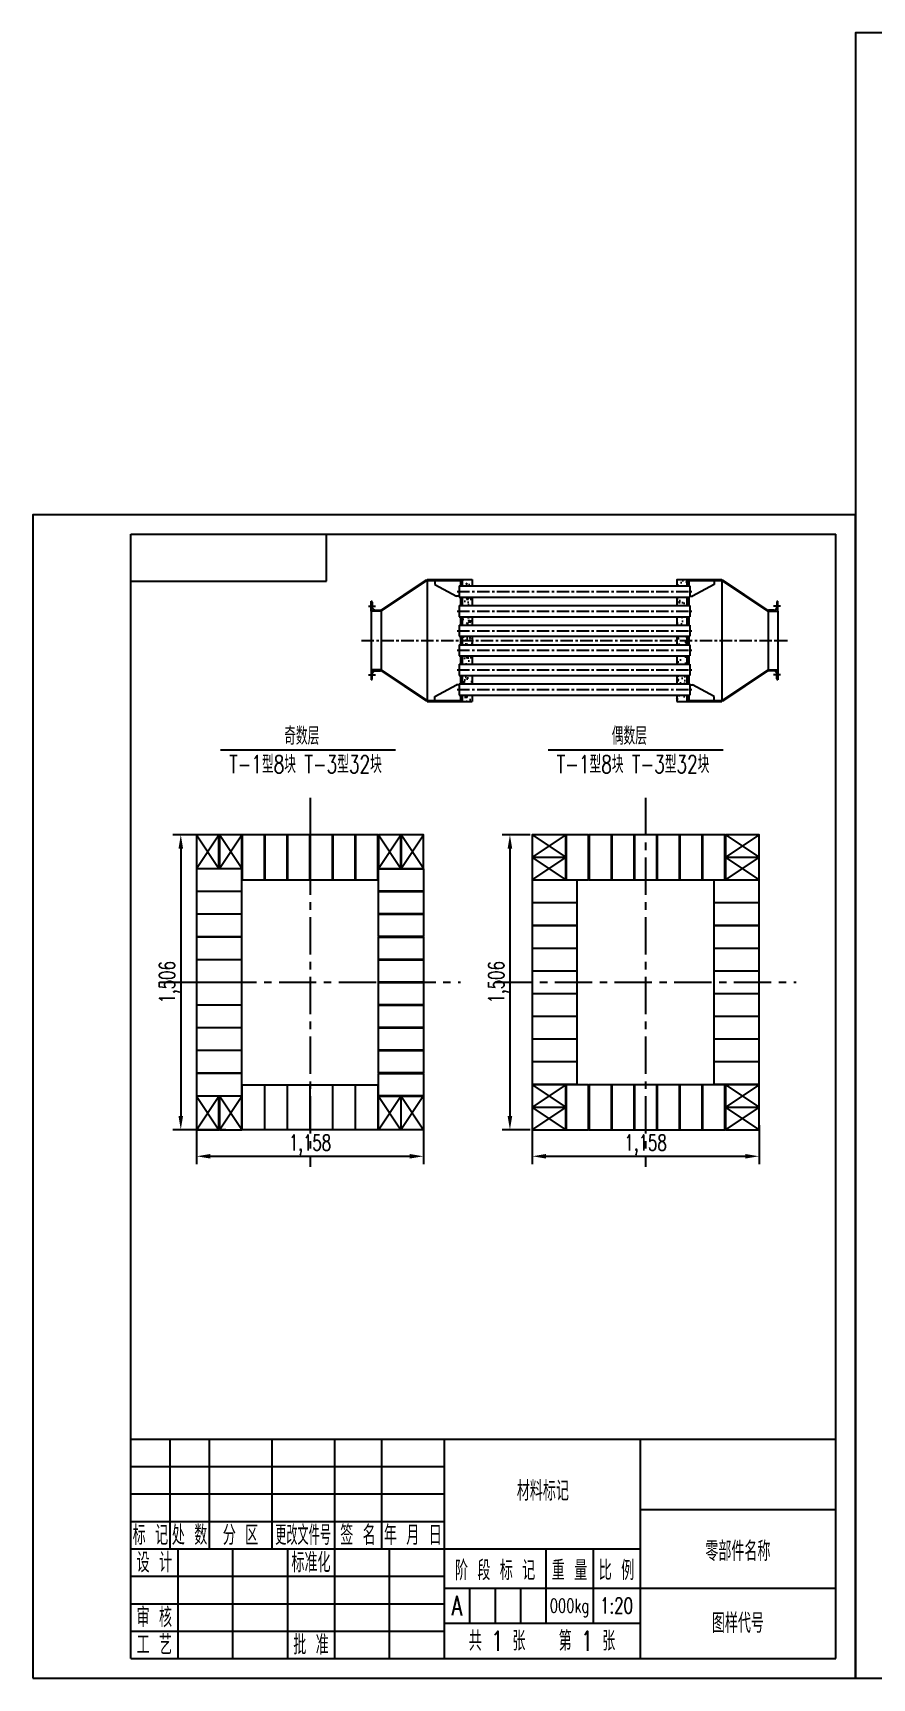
# Model space of a CAD drawing. Extents: x 27542 to 56237, y 49523 to 60382.
# Drawn here: x 27542 to 31827, y 49523 to 57923 of the extents above; entities that cross this region are included whole.
import ezdxf
from ezdxf.enums import TextEntityAlignment as Align

# ---------------------------------------------------------------- set-up
doc = ezdxf.new("R2010")
doc.units = 0
doc.header["$LTSCALE"] = 2
doc.header["$PDMODE"] = 2
doc.linetypes.add('CENTER', pattern=[50.8, 31.75, -6.35, 6.35, -6.35])
doc.layers.get('0').update_dxf_attribs({"linetype": 'CONTINUOUS'})
doc.layers.get('DEFPOINTS').update_dxf_attribs({"linetype": 'CONTINUOUS'})
for name, color, linetype in [('3中心线', 1, 'CENTER'), ('5文字标注', 4, 'CONTINUOUS'), ('6剖面线', 6, 'CONTINUOUS')]:
    doc.layers.add(name, color=color, linetype=linetype)
doc.styles.add('ABO', font='simplex.shx', dxfattribs={"width": 0.7, "bigfont": 'hzdx.shx'})
doc.dimstyles.new('1-20', dxfattribs={"dimscale": 20, "dimtxt": 4, "dimasz": 3.5, "dimexe": 2, "dimexo": 0.5, "dimgap": 0.5, "dimtad": 3, "dimdec": 4, "dimdsep": 46, "dimlunit": 6, "dimtxsty": 'ABO', "dimcen": 0.5, "dimclrd": 256, "dimclre": 256, "dimclrt": 256, "dimadec": 0, "dimazin": 0, "dimtfac": 1, "dimtdec": 4, "dimtmove": 0, "dimatfit": 3, "dimfxl": 0, "dimtolj": 1, "dimtzin": 0, "dimlwd": -1, "dimlwe": -1, "dimarcsym": 0})
pattern_1 = [(45, (-80179.403, 32246.321), (-6.7351921, 6.7351921), [])]
pattern_2 = [(90, (-80179.403, 32246.321), (-9.525, 6e-16), [])]
pattern_3 = [(45, (-80779.403, 32246.321), (-6.7351921, 6.7351921), [])]
pattern_4 = [(90, (-80779.403, 32246.321), (-9.525, 6e-16), [])]

# ---------------------------------------------------------------- blocks, each defined once
blk = doc.blocks.new('*D242')
at = {"layer": '5文字标注'}
for p, q in [((28528.1, 53828.5), (28257.3, 53828.5)), ((28297.3, 53758.5), (28297.3, 52392.5)), ((28528.1, 52322.5), (28257.3, 52322.5))]:
    blk.add_line(p, q, dxfattribs=at)
for points in [[(28285.7, 53758.5), (28309, 53758.5), (28297.3, 53828.5)], [(28285.7, 52392.5), (28309, 52392.5), (28297.3, 52322.5)]]:
    blk.add_solid(points, dxfattribs=at)
at = {"layer": 'DEFPOINTS', "color": 0}
for p in [(28538.1, 53828.5), (28297.3, 52322.5), (28538.1, 52322.5)]:
    blk.add_point(p, dxfattribs=at)
at = {"layer": '5文字标注', "insert": (28239.7, 53075.5), "char_height": 80, "attachment_point": 5, "rotation": 90, "style": 'ABO'}
blk.add_mtext('\\A1;1,506', dxfattribs=at)
blk = doc.blocks.new('*D241')
at = {"layer": '5文字标注'}
for p, q in [((28378.3, 52345.3), (28378.3, 52147)), ((29536.3, 52345.3), (29536.3, 52147)), ((28448.3, 52187), (29466.3, 52187))]:
    blk.add_line(p, q, dxfattribs=at)
for points in [[(28448.3, 52198.7), (28448.3, 52175.4), (28378.3, 52187)], [(29466.3, 52198.7), (29466.3, 52175.4), (29536.3, 52187)]]:
    blk.add_solid(points, dxfattribs=at)
at = {"layer": 'DEFPOINTS', "color": 0}
for p in [(28378.3, 52355.3), (29536.3, 52355.3), (29536.3, 52187)]:
    blk.add_point(p, dxfattribs=at)
at = {"layer": '5文字标注', "insert": (28957.3, 52244.6), "char_height": 80, "attachment_point": 5, "style": 'ABO'}
blk.add_mtext('\\A1;1,158', dxfattribs=at)
blk = doc.blocks.new('*D243')
at = {"layer": '5文字标注'}
for p, q in [((30091.9, 52345.3), (30091.9, 52147)), ((31249.9, 52345.3), (31249.9, 52147)), ((30161.9, 52187), (31179.9, 52187))]:
    blk.add_line(p, q, dxfattribs=at)
for points in [[(30161.9, 52198.7), (30161.9, 52175.4), (30091.9, 52187)], [(31179.9, 52198.7), (31179.9, 52175.4), (31249.9, 52187)]]:
    blk.add_solid(points, dxfattribs=at)
at = {"layer": 'DEFPOINTS', "color": 0}
for p in [(30091.9, 52355.3), (31249.9, 52355.3), (31249.9, 52187)]:
    blk.add_point(p, dxfattribs=at)
at = {"layer": '5文字标注', "insert": (30670.9, 52244.6), "char_height": 80, "attachment_point": 5, "style": 'ABO'}
blk.add_mtext('\\A1;1,158', dxfattribs=at)
blk = doc.blocks.new('*D244')
at = {"layer": '5文字标注'}
for p, q in [((30081.9, 53828.5), (29937.9, 53828.5)), ((29977.9, 53758.5), (29977.9, 52392.5)), ((30081.9, 52322.5), (29937.9, 52322.5))]:
    blk.add_line(p, q, dxfattribs=at)
for points in [[(29966.2, 53758.5), (29989.6, 53758.5), (29977.9, 53828.5)], [(29966.2, 52392.5), (29989.6, 52392.5), (29977.9, 52322.5)]]:
    blk.add_solid(points, dxfattribs=at)
at = {"layer": 'DEFPOINTS', "color": 0}
for p in [(30091.9, 53828.5), (29977.9, 52322.5), (30091.9, 52322.5)]:
    blk.add_point(p, dxfattribs=at)
at = {"layer": '5文字标注', "insert": (29920.3, 53075.5), "char_height": 80, "attachment_point": 5, "rotation": 90, "style": 'ABO'}
blk.add_mtext('\\A1;1,506', dxfattribs=at)

msp = doc.modelspace()

# ---------------------------------------------------------------- hatches: boundary and pattern name
at = {"layer": '6剖面线'}
h = msp.add_hatch(dxfattribs=at)
h.set_pattern_fill('LINE', color=256, scale=3, angle=90, style=0)
h.set_pattern_definition(pattern_4)
h.paths.add_polyline_path([(29554.78318, 55126.50663), (29552.57093, 55129.83919), (29318.2566, 54974.29436), (29318.75363, 54973.54563, -0.0336379146), (29319.12529, 54972.98576), (29320.46885, 54970.96181)])
h = msp.add_hatch(dxfattribs=at)
h.set_pattern_fill('LINE', color=256, scale=3, angle=45, style=0)
h.set_pattern_definition(pattern_3)
h.paths.add_polyline_path([(29724.78318, 55126.50663), (29724.78318, 55132.50663), (29554.78318, 55132.50663), (29554.78318, 55126.50663)])
h = msp.add_hatch(dxfattribs=at)
h.set_pattern_fill('LINE', color=256, scale=3, angle=315, style=0)
h.set_pattern_definition([(315, (-80779.403, 32246.321), (6.7351921, 6.7351921), [])])
h.paths.add_polyline_path([(29734.78318, 55132.50663), (29724.78318, 55132.50663), (29724.78318, 55099.00663), (29734.78318, 55099.00663)])
h.paths.add_polyline_path([(29734.78318, 55042.00663), (29724.78318, 55042.00663), (29724.78318, 54999.00663), (29734.78318, 54999.00663)])
h.paths.add_polyline_path([(29734.78318, 54942.00663), (29724.78318, 54942.00663), (29724.78318, 54899.00663), (29734.78318, 54899.00663)])
h.paths.add_polyline_path([(29734.78318, 54842.00663), (29724.78318, 54842.00663), (29724.78318, 54820.50663), (29734.78318, 54820.50663)])
h.paths.add_polyline_path([(29734.78318, 54820.50663), (29724.78318, 54820.50663), (29724.78318, 54799.00663), (29734.78318, 54799.00663)])
h.paths.add_polyline_path([(29734.78318, 54742.00663), (29724.78318, 54742.00663), (29724.78318, 54699.00663), (29734.78318, 54699.00663)])
h.paths.add_polyline_path([(29734.78318, 54642.00663), (29724.78318, 54642.00663), (29724.78318, 54599.00663), (29734.78318, 54599.00663)])
h.paths.add_polyline_path([(29724.78318, 54508.50663), (29734.78318, 54508.50663), (29734.78318, 54542.00663), (29724.78318, 54542.00663)])
at = {"layer": '6剖面线', "ltscale": 15}
h = msp.add_hatch(dxfattribs=at)
h.set_pattern_fill('AR-CONC', color=256, scale=0.4, style=0)
h.set_pattern_definition([(50, (-80779.4, 32246.32), (72.873868, -6.375634), [7.62, -83.82]), (355, (-80779.4, 32246.32), (-14.09713, 76.422657), [6.096, -67.056]), (100.451, (-80773.33, 32245.79), (58.777, 70.046675), [6.476, -71.236]), (46.1842, (-80779.4, 32266.64), (108.431616, -16.81693), [11.43, -125.73]), (96.6356, (-80770.37, 32265.24), (94.96169, 98.97022), [9.714, -106.854]), (351.184, (-80779.4, 32266.64), (94.96184, 98.97005), [9.144, -100.584]), (21, (-80769.24, 32261.56), (60.645952, -40.906207), [7.62, -83.82]), (326, (-80769.24, 32261.56), (24.72081, 73.675186), [6.096, -67.056]), (71.4514, (-80764.19, 32258.15), (85.366596, 32.769143), [6.476, -71.236]), (37.5, (-80779.403, 32246.32), (1.235441, 33.8220155), [0, -66.2432, 0, -68.072, 0, -67.31]), (7.5, (-80779.403, 32246.32), (26.727865, 40.07223), [0, -38.8112, 0, -64.7192, 0, -25.654]), (327.5, (-80802.06, 32246.32), (54.236238, -2.2914976), [0, -25.4, 0, -79.248, 0, -105.156]), (317.5, (-80812.22, 32246.32), (59.251673, 10.170596), [0, -33.02, 0, -52.6288, 0, -74.676])])
h.paths.add_polyline_path([(29784.78318, 55099.00663), (29784.78318, 55132.50663), (29734.78318, 55132.50663), (29734.78318, 55099.00663)])
h.paths.add_polyline_path([(29784.78318, 54999.00663), (29784.78318, 55042.00663), (29734.78318, 55042.00663), (29734.78318, 54999.00663)])
h.paths.add_polyline_path([(29734.78318, 54942.00663), (29734.78318, 54899.00663), (29784.78318, 54899.00663), (29784.78318, 54942.00663)])
h.paths.add_polyline_path([(29784.78318, 54820.50663), (29784.78318, 54842.00663), (29734.78318, 54842.00663), (29734.78318, 54820.50663)])
h.paths.add_polyline_path([(29734.78318, 54820.50663), (29734.78318, 54799.00663), (29784.78318, 54799.00663), (29784.78318, 54820.50663)])
h.paths.add_polyline_path([(29784.78318, 54742.00663), (29734.78318, 54742.00663), (29734.78318, 54699.00663), (29784.78318, 54699.00663)])
h.paths.add_polyline_path([(29734.78318, 54642.00663), (29734.78318, 54599.00663), (29784.78318, 54599.00663), (29784.78318, 54642.00663)])
h.paths.add_polyline_path([(29784.78318, 54508.50663), (29784.78318, 54542.00663), (29734.78318, 54542.00663), (29734.78318, 54508.50663)])
h = msp.add_hatch(dxfattribs=at)
h.set_pattern_fill('AR-CONC', color=256, scale=0.4, style=0)
h.set_pattern_definition([(50, (-80179.4, 32246.32), (72.873868, -6.375634), [7.62, -83.82]), (355, (-80179.4, 32246.32), (-14.09713, 76.422657), [6.096, -67.056]), (100.451, (-80173.33, 32245.79), (58.777, 70.046675), [6.476, -71.236]), (46.1842, (-80179.4, 32266.64), (108.431616, -16.81693), [11.43, -125.73]), (96.6356, (-80170.37, 32265.24), (94.96169, 98.97022), [9.714, -106.854]), (351.184, (-80179.4, 32266.64), (94.96184, 98.97005), [9.144, -100.584]), (21, (-80169.24, 32261.56), (60.645952, -40.906207), [7.62, -83.82]), (326, (-80169.24, 32261.56), (24.72081, 73.675186), [6.096, -67.056]), (71.4514, (-80164.19, 32258.15), (85.366596, 32.769143), [6.476, -71.236]), (37.5, (-80179.403, 32246.32), (1.2354413, 33.8220155), [0, -66.2432, 0, -68.072, 0, -67.31]), (7.5, (-80179.403, 32246.32), (26.727865, 40.07223), [0, -38.8112, 0, -64.7192, 0, -25.654]), (327.5, (-80202.06, 32246.32), (54.236238, -2.2914976), [0, -25.4, 0, -79.248, 0, -105.156]), (317.5, (-80212.22, 32246.32), (59.251673, 10.170596), [0, -33.02, 0, -52.6288, 0, -74.676])])
h.paths.add_polyline_path([(30880.78318, 55099.00663), (30880.78318, 55132.50663), (30830.78318, 55132.50663), (30830.78318, 55099.00663)])
h.paths.add_polyline_path([(30830.78318, 54999.00663), (30880.78318, 54999.00663), (30880.78318, 55042.00663), (30830.78318, 55042.00663)])
h.paths.add_polyline_path([(30830.78318, 54899.00663), (30880.78318, 54899.00663), (30880.78318, 54942.00663), (30830.78318, 54942.00663)])
h.paths.add_polyline_path([(30830.78318, 54842.00663), (30830.78318, 54820.50663), (30880.78318, 54820.50663), (30880.78318, 54842.00663)])
h.paths.add_polyline_path([(30830.78318, 54820.50663), (30830.78318, 54799.00663), (30880.78318, 54799.00663), (30880.78318, 54820.50663)])
h.paths.add_polyline_path([(30880.78318, 54699.00663), (30880.78318, 54742.00663), (30830.78318, 54742.00663), (30830.78318, 54699.00663)])
h.paths.add_polyline_path([(30830.78318, 54642.00663), (30830.78318, 54599.00663), (30880.78318, 54599.00663), (30880.78318, 54642.00663)])
h.paths.add_polyline_path([(30830.78318, 54542.00663), (30830.78318, 54508.50663), (30880.78318, 54508.50663), (30880.78318, 54542.00663)])
at = {"layer": '6剖面线'}
h = msp.add_hatch(dxfattribs=at)
h.set_pattern_fill('LINE', color=256, scale=3, angle=315, style=0)
h.set_pattern_definition([(315, (-80179.403, 32246.321), (6.7351921, 6.7351921), [])])
h.paths.add_polyline_path([(30880.78318, 55099.00663), (30890.78318, 55099.00663), (30890.78318, 55132.50663), (30880.78318, 55132.50663)])
h.paths.add_polyline_path([(30890.78318, 55042.00663), (30880.78318, 55042.00663), (30880.78318, 54999.00663), (30890.78318, 54999.00663)])
h.paths.add_polyline_path([(30880.78318, 54899.00663), (30890.78318, 54899.00663), (30890.78318, 54942.00663), (30880.78318, 54942.00663)])
h.paths.add_polyline_path([(30880.78318, 54820.50663), (30890.78318, 54820.50663), (30890.78318, 54842.00663), (30880.78318, 54842.00663)])
h.paths.add_polyline_path([(30880.78318, 54799.00663), (30890.78318, 54799.00663), (30890.78318, 54820.50663), (30880.78318, 54820.50663)])
h.paths.add_polyline_path([(30880.78318, 54699.00663), (30890.78318, 54699.00663), (30890.78318, 54742.00663), (30880.78318, 54742.00663)])
h.paths.add_polyline_path([(30880.78318, 54599.00663), (30890.78318, 54599.00663), (30890.78318, 54642.00663), (30880.78318, 54642.00663)])
h.paths.add_polyline_path([(30880.78318, 54508.50663), (30890.78318, 54508.50663), (30890.78318, 54542.00663), (30880.78318, 54542.00663)])
h = msp.add_hatch(dxfattribs=at)
h.set_pattern_fill('LINE', color=256, scale=3, angle=45, style=0)
h.set_pattern_definition(pattern_1)
h.paths.add_polyline_path([(31060.78318, 55126.50663), (31060.78318, 55132.50663), (30890.78318, 55132.50663), (30890.78318, 55126.50663)])
h = msp.add_hatch(dxfattribs=at)
h.set_pattern_fill('LINE', color=256, scale=3, angle=90, style=0)
h.set_pattern_definition(pattern_2)
h.paths.add_polyline_path([(31295.09751, 54970.96181), (31296.44107, 54972.98576, -0.0336379146), (31296.81273, 54973.54563), (31297.30976, 54974.29436), (31062.99543, 55129.83919), (31060.78318, 55126.50663)])
h = msp.add_hatch(dxfattribs=at)
h.set_pattern_fill('LINE', color=256, scale=3, angle=45, style=0)
h.set_pattern_definition(pattern_3)
h.paths.add_polyline_path([(29274.78318, 55015.50663, 0.4142135624), (29269.78318, 55020.50663), (29269.78318, 54995.50663), (29274.78318, 54995.50663)])
h.paths.add_polyline_path([(29269.78318, 54970.50663), (29319.78318, 54970.50663, 0.1304285324), (29319.12529, 54972.98576), (29318.75363, 54973.54563, 0.2334867824), (29314.78318, 54975.50663), (29289.78318, 54975.50663, -0.4142135624), (29274.78318, 54990.50663), (29274.78318, 54995.50663), (29269.78318, 54995.50663)])
h = msp.add_hatch(dxfattribs=at)
h.set_pattern_fill('LINE', color=256, scale=3, angle=45, style=0)
h.set_pattern_definition(pattern_1)
h.paths.add_polyline_path([(31340.78318, 54990.50663), (31340.78318, 55015.50663, -0.4142135624), (31345.78318, 55020.50663), (31345.78318, 54970.50663), (31295.78318, 54970.50663, -0.4142135624), (31300.78318, 54975.50663), (31325.78318, 54975.50663, 0.4142135624)])
h = msp.add_hatch(dxfattribs=at)
h.set_pattern_fill('LINE', color=256, scale=3, angle=45, style=0)
h.set_pattern_definition(pattern_3)
h.paths.add_polyline_path([(29269.78318, 54670.50663), (29269.78318, 54645.50663), (29274.78318, 54645.50663), (29274.78318, 54650.50663, -0.4142135624), (29289.78318, 54665.50663), (29314.78318, 54665.50663, 0.2334867824), (29318.75363, 54667.46764), (29319.12529, 54668.02751, 0.1304285324), (29319.78318, 54670.50663)])
h.paths.add_polyline_path([(29269.78318, 54620.50663, 0.4142135624), (29274.78318, 54625.50663), (29274.78318, 54645.50663), (29269.78318, 54645.50663)])
h = msp.add_hatch(dxfattribs=at)
h.set_pattern_fill('LINE', color=256, scale=3, angle=90, style=0)
h.set_pattern_definition(pattern_4)
h.paths.add_polyline_path([(29552.57093, 54511.17408), (29554.78318, 54514.50663), (29320.46885, 54670.05146), (29319.12529, 54668.02751, -0.0336379145), (29318.75363, 54667.46764), (29318.2566, 54666.71891)])
h = msp.add_hatch(dxfattribs=at)
h.set_pattern_fill('LINE', color=256, scale=3, angle=90, style=0)
h.set_pattern_definition(pattern_2)
h.paths.add_polyline_path([(31060.78318, 54514.50663), (31062.99543, 54511.17408), (31297.30976, 54666.71891), (31296.81273, 54667.46764, -0.0336379146), (31296.44107, 54668.02751), (31295.09751, 54670.05146)])
h = msp.add_hatch(dxfattribs=at)
h.set_pattern_fill('LINE', color=256, scale=3, angle=45, style=0)
h.set_pattern_definition(pattern_1)
h.paths.add_polyline_path([(31340.78318, 54650.50663), (31340.78318, 54625.50663, 0.4142135624), (31345.78318, 54620.50663), (31345.78318, 54670.50663), (31295.78318, 54670.50663, 0.4142135624), (31300.78318, 54665.50663), (31325.78318, 54665.50663, -0.4142135624)])
h = msp.add_hatch(dxfattribs=at)
h.set_pattern_fill('LINE', color=256, scale=3, angle=45, style=0)
h.set_pattern_definition(pattern_3)
h.paths.add_polyline_path([(29724.78318, 54508.50663), (29724.78318, 54514.50663), (29554.78318, 54514.50663), (29554.78318, 54508.50663)])
h = msp.add_hatch(dxfattribs=at)
h.set_pattern_fill('LINE', color=256, scale=3, angle=45, style=0)
h.set_pattern_definition(pattern_1)
h.paths.add_polyline_path([(30890.78318, 54514.50663), (30890.78318, 54508.50663), (31060.78318, 54508.50663), (31060.78318, 54514.50663)])

# ---------------------------------------------------------------- linework, layer by layer
for p, q in [((28042.19139, 55362.76865), (31642.19139, 55362.76865)), ((28042.19139, 49622.76865), (28042.19139, 55362.76865)), ((29042.19139, 55122.76865), (29042.19139, 55362.76865)), ((31642.19139, 49622.76865), (31642.19139, 55362.76865)), ((28042.19139, 55122.76865), (29042.19139, 55122.76865)), ((29318.2566, 54974.29436), (29552.57093, 55129.83919)), ((29320.46885, 54970.96181), (29554.78318, 55126.50663)), ((29554.78318, 55126.50663), (29552.57093, 55129.83919)), ((29554.78318, 55132.50663), (29784.78318, 55132.50663)), ((29554.78318, 55132.50663), (29554.78318, 54508.50663)), ((29554.78318, 55126.50663), (29724.78318, 55126.50663)), ((29594.78318, 55126.50663), (29594.78318, 55106.50663)), ((29594.78318, 55106.50663), (29704.78318, 55046.50663)), ((29724.78318, 55132.50663), (29724.78318, 55099.00663)), ((29734.78318, 55132.50663), (29734.78318, 55099.00663)), ((29784.78318, 55132.50663), (29784.78318, 55099.00663)), ((30830.78318, 55132.50663), (31060.78318, 55132.50663)), ((30830.78318, 55132.50663), (30830.78318, 55099.00663)), ((30880.78318, 55132.50663), (30880.78318, 55099.00663)), ((30890.78318, 55132.50663), (30890.78318, 55099.00663)), ((30890.78318, 55126.50663), (31060.78318, 55126.50663)), ((31020.78318, 55106.50663), (30910.78318, 55046.50663)), ((31020.78318, 55126.50663), (31020.78318, 55106.50663)), ((31060.78318, 55132.50663), (31060.78318, 54508.50663)), ((31060.78318, 55126.50663), (31062.99543, 55129.83919)), ((31295.09751, 54970.96181), (31060.78318, 55126.50663)), ((31297.30976, 54974.29436), (31062.99543, 55129.83919)), ((29269.78318, 54970.50663), (29269.78318, 55020.50663)), ((29718.78318, 55046.50663), (29704.78318, 55046.50663)), ((29718.78318, 55099.00663), (29718.78318, 55042.00663)), ((29718.78318, 55099.00663), (30896.78318, 55099.00663)), ((29718.78318, 55042.00663), (30896.78318, 55042.00663)), ((29724.78318, 55042.00663), (29724.78318, 54999.00663)), ((29734.78318, 55042.00663), (29734.78318, 54999.00663)), ((29784.78318, 55042.00663), (29784.78318, 54999.00663)), ((30830.78318, 55042.00663), (30830.78318, 54999.00663)), ((30880.78318, 55042.00663), (30880.78318, 54999.00663)), ((30890.78318, 55042.00663), (30890.78318, 54999.00663)), ((30896.78318, 55099.00663), (30896.78318, 55042.00663)), ((30896.78318, 55046.50663), (30910.78318, 55046.50663)), ((31345.78318, 54970.50663), (31345.78318, 55020.50663)), ((29269.78318, 54970.50663), (29269.78318, 54670.50663)), ((29319.78318, 54970.50663), (29269.78318, 54970.50663)), ((29274.78318, 55015.50663), (29274.78318, 54990.50663)), ((29289.78318, 54975.50663), (29314.78318, 54975.50663)), ((29320.46885, 54970.96181), (29318.2566, 54974.29436)), ((29319.78318, 54970.50663), (29319.78318, 54670.50663)), ((29718.78318, 54999.00663), (29718.78318, 54942.00663)), ((29718.78318, 54999.00663), (30896.78318, 54999.00663)), ((29718.78318, 54942.00663), (30896.78318, 54942.00663)), ((29724.78318, 54942.00663), (29724.78318, 54899.00663)), ((29734.78318, 54942.00663), (29734.78318, 54899.00663)), ((29784.78318, 54942.00663), (29784.78318, 54899.00663)), ((30830.78318, 54942.00663), (30830.78318, 54899.00663)), ((30880.78318, 54942.00663), (30880.78318, 54899.00663)), ((30890.78318, 54942.00663), (30890.78318, 54899.00663)), ((30896.78318, 54999.00663), (30896.78318, 54942.00663)), ((31295.09751, 54970.96181), (31297.30976, 54974.29436)), ((31295.78318, 54970.50663), (31345.78318, 54970.50663)), ((31295.78318, 54970.50663), (31295.78318, 54670.50663)), ((31325.78318, 54975.50663), (31300.78318, 54975.50663)), ((31340.78318, 55015.50663), (31340.78318, 54990.50663)), ((31345.78318, 54970.50663), (31345.78318, 54670.50663)), ((29718.78318, 54899.00663), (29718.78318, 54842.00663)), ((29718.78318, 54899.00663), (30896.78318, 54899.00663)), ((30896.78318, 54899.00663), (30896.78318, 54842.00663)), ((29718.78318, 54842.00663), (30896.78318, 54842.00663)), ((29718.78318, 54799.00663), (29718.78318, 54742.00663)), ((29718.78318, 54799.00663), (30896.78318, 54799.00663)), ((29724.78318, 54842.00663), (29724.78318, 54799.00663)), ((29734.78318, 54842.00663), (29734.78318, 54799.00663)), ((29784.78318, 54842.00663), (29784.78318, 54799.00663)), ((30830.78318, 54842.00663), (30830.78318, 54799.00663)), ((30880.78318, 54842.00663), (30880.78318, 54799.00663)), ((30890.78318, 54842.00663), (30890.78318, 54799.00663)), ((30896.78318, 54799.00663), (30896.78318, 54742.00663)), ((29718.78318, 54742.00663), (30896.78318, 54742.00663)), ((29718.78318, 54699.00663), (29718.78318, 54642.00663)), ((29718.78318, 54699.00663), (30896.78318, 54699.00663)), ((29724.78318, 54742.00663), (29724.78318, 54699.00663)), ((29734.78318, 54742.00663), (29734.78318, 54699.00663)), ((29784.78318, 54742.00663), (29784.78318, 54699.00663)), ((30830.78318, 54742.00663), (30830.78318, 54699.00663)), ((30880.78318, 54742.00663), (30880.78318, 54699.00663)), ((30890.78318, 54742.00663), (30890.78318, 54699.00663)), ((30896.78318, 54699.00663), (30896.78318, 54642.00663)), ((29319.78318, 54670.50663), (29269.78318, 54670.50663)), ((29269.78318, 54670.50663), (29269.78318, 54620.50663)), ((29274.78318, 54625.50663), (29274.78318, 54650.50663)), ((29289.78318, 54665.50663), (29314.78318, 54665.50663)), ((29320.46885, 54670.05146), (29318.2566, 54666.71891)), ((29318.2566, 54666.71891), (29552.57093, 54511.17408)), ((29320.46885, 54670.05146), (29554.78318, 54514.50663)), ((29718.78318, 54642.00663), (30896.78318, 54642.00663)), ((29724.78318, 54642.00663), (29724.78318, 54599.00663)), ((29734.78318, 54642.00663), (29734.78318, 54599.00663)), ((29784.78318, 54642.00663), (29784.78318, 54599.00663)), ((30830.78318, 54642.00663), (30830.78318, 54599.00663)), ((30880.78318, 54642.00663), (30880.78318, 54599.00663)), ((30890.78318, 54642.00663), (30890.78318, 54599.00663)), ((31295.09751, 54670.05146), (31060.78318, 54514.50663)), ((31297.30976, 54666.71891), (31062.99543, 54511.17408)), ((31295.09751, 54670.05146), (31297.30976, 54666.71891)), ((31295.78318, 54670.50663), (31345.78318, 54670.50663)), ((31325.78318, 54665.50663), (31300.78318, 54665.50663)), ((31340.78318, 54625.50663), (31340.78318, 54650.50663)), ((31345.78318, 54670.50663), (31345.78318, 54620.50663)), ((29594.78318, 54534.50663), (29704.78318, 54594.50663)), ((29594.78318, 54514.50663), (29594.78318, 54534.50663)), ((29718.78318, 54594.50663), (29704.78318, 54594.50663)), ((29718.78318, 54599.00663), (29718.78318, 54542.00663)), ((29718.78318, 54599.00663), (30896.78318, 54599.00663)), ((29718.78318, 54542.00663), (30896.78318, 54542.00663)), ((29724.78318, 54542.00663), (29724.78318, 54508.50663)), ((29734.78318, 54542.00663), (29734.78318, 54508.50663)), ((29784.78318, 54542.00663), (29784.78318, 54508.50663)), ((30830.78318, 54542.00663), (30830.78318, 54508.50663)), ((30880.78318, 54542.00663), (30880.78318, 54508.50663)), ((30890.78318, 54542.00663), (30890.78318, 54508.50663)), ((30896.78318, 54599.00663), (30896.78318, 54542.00663)), ((30896.78318, 54594.50663), (30910.78318, 54594.50663)), ((31020.78318, 54534.50663), (30910.78318, 54594.50663)), ((31020.78318, 54514.50663), (31020.78318, 54534.50663)), ((29554.78318, 54514.50663), (29552.57093, 54511.17408)), ((29554.78318, 54514.50663), (29724.78318, 54514.50663)), ((29554.78318, 54508.50663), (29784.78318, 54508.50663)), ((30830.78318, 54508.50663), (31060.78318, 54508.50663)), ((30890.78318, 54514.50663), (31060.78318, 54514.50663)), ((31060.78318, 54514.50663), (31062.99543, 54511.17408)), ((28042.19139, 50742.76865), (31642.19139, 50742.76865)), ((28042.19139, 50182.76865), (30642.19139, 50182.76865)), ((28042.19139, 49622.76865), (31642.19139, 49622.76865))]:
    msp.add_line(p, q)
for centre, radius, start, end in [((29269.78318, 55015.50663), 5, 0, 90), ((31345.78318, 55015.50663), 5, 90, 180), ((29289.78318, 54990.50663), 15, 180, 270), ((29314.78318, 54970.50663), 5, 360, 90), ((31300.78318, 54970.50663), 5, 90, 180), ((31325.78318, 54990.50663), 15, 270, 0), ((29269.78318, 54625.50663), 5, 270, 0), ((29289.78318, 54650.50663), 15, 90, 180), ((29314.78318, 54670.50663), 5, 270, 0), ((31300.78318, 54670.50663), 5, 180, 270), ((31325.78318, 54650.50663), 15, 0, 90), ((31345.78318, 54625.50663), 5, 180, 270)]:
    msp.add_arc(centre, radius, start, end)
at = {"layer": '3中心线'}
for p, q in [((29708.78318, 55070.50663), (30906.78318, 55070.50663)), ((29255.74918, 54995.50663), (29290.9526, 54995.50663)), ((29708.78318, 54970.50663), (30906.78318, 54970.50663)), ((31359.81718, 54995.50663), (31324.61376, 54995.50663)), ((29708.78318, 54870.50663), (30906.78318, 54870.50663)), ((29219.78318, 54820.50663), (31395.78318, 54820.50663)), ((29708.78318, 54770.50663), (30906.78318, 54770.50663)), ((29255.74918, 54645.50663), (29290.9526, 54645.50663)), ((29708.78318, 54670.50663), (30906.78318, 54670.50663)), ((31359.81718, 54645.50663), (31324.61376, 54645.50663)), ((29708.78318, 54570.50663), (30906.78318, 54570.50663))]:
    msp.add_line(p, q, dxfattribs=at)
at = {"layer": '3中心线', "ltscale": 3}
for p, q in [((28957.2856, 54017.47044), (28957.2856, 52133.47044)), ((30670.9298, 54017.47044), (30670.9298, 52133.47044)), ((28189.2856, 53075.47044), (29725.2856, 53075.47044)), ((29902.9298, 53075.47044), (31438.9298, 53075.47044))]:
    msp.add_line(p, q, dxfattribs=at)
at = {"layer": '5文字标注'}
for p, q in [((29269.78318, 55020.50663), (29269.78318, 55020.50663)), ((31345.78318, 55020.50663), (31345.78318, 55020.50663)), ((29319.78318, 54970.50663), (29319.78318, 54970.50663)), ((31295.78318, 54970.50663), (31295.78318, 54970.50663)), ((29269.78318, 54620.50663), (29269.78318, 54620.50663)), ((29319.78318, 54670.50663), (29319.78318, 54670.50663)), ((31295.78318, 54670.50663), (31295.78318, 54670.50663)), ((31345.78318, 54620.50663), (31345.78318, 54620.50663)), ((28500.18187, 54262.95159), (29393.77149, 54262.95159)), ((30172.69032, 54262.95159), (31066.27994, 54262.95159)), ((28242.19139, 50742.76865), (28242.19139, 50182.76865)), ((28442.19139, 50742.76865), (28442.19139, 50182.76865)), ((28762.19139, 50742.76865), (28762.19139, 50182.76865)), ((29082.19139, 50742.76865), (29082.19139, 49622.76865)), ((29322.19139, 50742.76865), (29322.19139, 50182.76865)), ((29642.19139, 50742.76865), (29642.19139, 49622.76865)), ((30642.19139, 50742.76865), (30642.19139, 49622.76865)), ((28042.19139, 50602.76865), (29642.19139, 50602.76865)), ((28042.19139, 50462.76865), (29642.19139, 50462.76865)), ((28042.19139, 50322.76865), (29642.19139, 50322.76865)), ((30642.19139, 50382.76865), (31642.19139, 50382.76865)), ((30642.19139, 50382.76865), (31642.19139, 50382.76865)), ((28042.19139, 50182.76865), (30642.19139, 50182.76865)), ((28282.19139, 50182.76865), (28282.19139, 49622.76865)), ((28562.19139, 50182.76865), (28562.19139, 49622.76865)), ((28842.19139, 50182.76865), (28842.19139, 49622.76865)), ((29362.19139, 50182.76865), (29362.19139, 49622.76865)), ((30162.19139, 50182.76865), (30162.19139, 49802.76865)), ((30402.19139, 50182.76865), (30402.19139, 49802.76865)), ((28042.19139, 50042.76865), (29642.19139, 50042.76865)), ((29642.19139, 49982.76865), (31642.19139, 49982.76865)), ((29772.19139, 49982.76865), (29772.19139, 49802.76865)), ((29902.19139, 49982.76865), (29902.19139, 49802.76865)), ((30032.19139, 49982.76865), (30032.19139, 49802.76865)), ((28042.19139, 49902.76865), (29642.19139, 49902.76865)), ((28042.19139, 49762.76865), (29642.19139, 49762.76865)), ((29642.19139, 49802.76865), (30642.19139, 49802.76865))]:
    msp.add_line(p, q, dxfattribs=at)
for points in [[(31742.19139, 49522.76865), (43622.19139, 49522.76865), (43622.19139, 57922.76865), (31742.19139, 57922.76865)], [(27542.19139, 49522.76865), (31742.19139, 49522.76865), (31742.19139, 55462.76865), (27542.19139, 55462.76865)], [(28724.2856, 53828.47044), (28610.2856, 53828.47044), (28610.2856, 53598.47044), (28724.2856, 53598.47044)], [(28840.2856, 53828.47044), (28726.2856, 53828.47044), (28726.2856, 53598.47044), (28840.2856, 53598.47044)], [(28956.2856, 53828.47044), (28842.2856, 53828.47044), (28842.2856, 53598.47044), (28956.2856, 53598.47044)], [(29072.2856, 53828.47044), (28958.2856, 53828.47044), (28958.2856, 53598.47044), (29072.2856, 53598.47044)], [(29188.2856, 53828.47044), (29074.2856, 53828.47044), (29074.2856, 53598.47044), (29188.2856, 53598.47044)], [(29304.2856, 53828.47044), (29190.2856, 53828.47044), (29190.2856, 53598.47044), (29304.2856, 53598.47044)], [(30379.9298, 53828.47044), (30265.9298, 53828.47044), (30265.9298, 53598.47044), (30379.9298, 53598.47044)], [(30495.9298, 53828.47044), (30381.9298, 53828.47044), (30381.9298, 53598.47044), (30495.9298, 53598.47044)], [(30611.9298, 53828.47044), (30497.9298, 53828.47044), (30497.9298, 53598.47044), (30611.9298, 53598.47044)], [(30727.9298, 53828.47044), (30613.9298, 53828.47044), (30613.9298, 53598.47044), (30727.9298, 53598.47044)], [(30843.9298, 53828.47044), (30729.9298, 53828.47044), (30729.9298, 53598.47044), (30843.9298, 53598.47044)], [(30959.9298, 53828.47044), (30845.9298, 53828.47044), (30845.9298, 53598.47044), (30959.9298, 53598.47044)], [(31075.9298, 53828.47044), (30961.9298, 53828.47044), (30961.9298, 53598.47044), (31075.9298, 53598.47044)], [(28608.2856, 53540.47044), (28608.2856, 53654.47044), (28378.2856, 53654.47044), (28378.2856, 53540.47044)], [(29306.2856, 53540.47044), (29306.2856, 53654.47044), (29536.2856, 53654.47044), (29536.2856, 53540.47044)], [(30321.9298, 53482.47044), (30321.9298, 53596.47044), (30091.9298, 53596.47044), (30091.9298, 53482.47044)], [(31249.9298, 53482.47044), (31249.9298, 53596.47044), (31019.9298, 53596.47044), (31019.9298, 53482.47044)], [(28608.2856, 53424.47044), (28608.2856, 53538.47044), (28378.2856, 53538.47044), (28378.2856, 53424.47044)], [(29306.2856, 53424.47044), (29306.2856, 53538.47044), (29536.2856, 53538.47044), (29536.2856, 53424.47044)], [(30321.9298, 53366.47044), (30321.9298, 53480.47044), (30091.9298, 53480.47044), (30091.9298, 53366.47044)], [(31249.9298, 53366.47044), (31249.9298, 53480.47044), (31019.9298, 53480.47044), (31019.9298, 53366.47044)], [(28608.2856, 53308.47044), (28608.2856, 53422.47044), (28378.2856, 53422.47044), (28378.2856, 53308.47044)], [(29306.2856, 53308.47044), (29306.2856, 53422.47044), (29536.2856, 53422.47044), (29536.2856, 53308.47044)], [(30321.9298, 53250.47044), (30321.9298, 53364.47044), (30091.9298, 53364.47044), (30091.9298, 53250.47044)], [(31249.9298, 53250.47044), (31249.9298, 53364.47044), (31019.9298, 53364.47044), (31019.9298, 53250.47044)], [(28608.2856, 53192.47044), (28608.2856, 53306.47044), (28378.2856, 53306.47044), (28378.2856, 53192.47044)], [(29306.2856, 53192.47044), (29306.2856, 53306.47044), (29536.2856, 53306.47044), (29536.2856, 53192.47044)], [(28608.2856, 53076.47044), (28608.2856, 53190.47044), (28378.2856, 53190.47044), (28378.2856, 53076.47044)], [(29306.2856, 53076.47044), (29306.2856, 53190.47044), (29536.2856, 53190.47044), (29536.2856, 53076.47044)], [(30321.9298, 53134.47044), (30321.9298, 53248.47044), (30091.9298, 53248.47044), (30091.9298, 53134.47044)], [(31249.9298, 53134.47044), (31249.9298, 53248.47044), (31019.9298, 53248.47044), (31019.9298, 53134.47044)], [(30321.9298, 53018.47044), (30321.9298, 53132.47044), (30091.9298, 53132.47044), (30091.9298, 53018.47044)], [(31249.9298, 53018.47044), (31249.9298, 53132.47044), (31019.9298, 53132.47044), (31019.9298, 53018.47044)], [(28608.2856, 52960.47044), (28608.2856, 53074.47044), (28378.2856, 53074.47044), (28378.2856, 52960.47044)], [(29306.2856, 52960.47044), (29306.2856, 53074.47044), (29536.2856, 53074.47044), (29536.2856, 52960.47044)], [(30321.9298, 52902.47044), (30321.9298, 53016.47044), (30091.9298, 53016.47044), (30091.9298, 52902.47044)], [(31249.9298, 52902.47044), (31249.9298, 53016.47044), (31019.9298, 53016.47044), (31019.9298, 52902.47044)], [(28608.2856, 52844.47044), (28608.2856, 52958.47044), (28378.2856, 52958.47044), (28378.2856, 52844.47044)], [(29306.2856, 52844.47044), (29306.2856, 52958.47044), (29536.2856, 52958.47044), (29536.2856, 52844.47044)], [(28608.2856, 52728.47044), (28608.2856, 52842.47044), (28378.2856, 52842.47044), (28378.2856, 52728.47044)], [(29306.2856, 52728.47044), (29306.2856, 52842.47044), (29536.2856, 52842.47044), (29536.2856, 52728.47044)], [(30321.9298, 52786.47044), (30321.9298, 52900.47044), (30091.9298, 52900.47044), (30091.9298, 52786.47044)], [(31249.9298, 52786.47044), (31249.9298, 52900.47044), (31019.9298, 52900.47044), (31019.9298, 52786.47044)], [(30321.9298, 52670.47044), (30321.9298, 52784.47044), (30091.9298, 52784.47044), (30091.9298, 52670.47044)], [(31249.9298, 52670.47044), (31249.9298, 52784.47044), (31019.9298, 52784.47044), (31019.9298, 52670.47044)], [(28608.2856, 52612.47044), (28608.2856, 52726.47044), (28378.2856, 52726.47044), (28378.2856, 52612.47044)], [(29306.2856, 52612.47044), (29306.2856, 52726.47044), (29536.2856, 52726.47044), (29536.2856, 52612.47044)], [(30321.9298, 52554.47044), (30321.9298, 52668.47044), (30091.9298, 52668.47044), (30091.9298, 52554.47044)], [(31249.9298, 52554.47044), (31249.9298, 52668.47044), (31019.9298, 52668.47044), (31019.9298, 52554.47044)], [(28608.2856, 52496.47044), (28608.2856, 52610.47044), (28378.2856, 52610.47044), (28378.2856, 52496.47044)], [(29306.2856, 52496.47044), (29306.2856, 52610.47044), (29536.2856, 52610.47044), (29536.2856, 52496.47044)], [(28724.2856, 52322.47044), (28610.2856, 52322.47044), (28610.2856, 52552.47044), (28724.2856, 52552.47044)], [(28840.2856, 52322.47044), (28726.2856, 52322.47044), (28726.2856, 52552.47044), (28840.2856, 52552.47044)], [(28956.2856, 52322.47044), (28842.2856, 52322.47044), (28842.2856, 52552.47044), (28956.2856, 52552.47044)], [(29072.2856, 52322.47044), (28958.2856, 52322.47044), (28958.2856, 52552.47044), (29072.2856, 52552.47044)], [(29188.2856, 52322.47044), (29074.2856, 52322.47044), (29074.2856, 52552.47044), (29188.2856, 52552.47044)], [(29304.2856, 52322.47044), (29190.2856, 52322.47044), (29190.2856, 52552.47044), (29304.2856, 52552.47044)], [(30379.9298, 52552.47044), (30265.9298, 52552.47044), (30265.9298, 52322.47044), (30379.9298, 52322.47044)], [(30495.9298, 52552.47044), (30381.9298, 52552.47044), (30381.9298, 52322.47044), (30495.9298, 52322.47044)], [(30611.9298, 52552.47044), (30497.9298, 52552.47044), (30497.9298, 52322.47044), (30611.9298, 52322.47044)], [(30727.9298, 52552.47044), (30613.9298, 52552.47044), (30613.9298, 52322.47044), (30727.9298, 52322.47044)], [(30843.9298, 52552.47044), (30729.9298, 52552.47044), (30729.9298, 52322.47044), (30843.9298, 52322.47044)], [(30959.9298, 52552.47044), (30845.9298, 52552.47044), (30845.9298, 52322.47044), (30959.9298, 52322.47044)], [(31075.9298, 52552.47044), (30961.9298, 52552.47044), (30961.9298, 52322.47044), (31075.9298, 52322.47044)]]:
    msp.add_lwpolyline(points, close=True, dxfattribs=at)
at = {"layer": '6剖面线'}
for p, q in [((28378.2856, 53656.47044), (28492.2856, 53828.47044)), ((28378.2856, 53828.47044), (28492.2856, 53656.47044)), ((28494.2856, 53656.47044), (28608.2856, 53828.47044)), ((28608.2856, 53656.47044), (28494.2856, 53828.47044)), ((29306.2856, 53828.47044), (29420.2856, 53656.47044)), ((29306.2856, 53656.47044), (29420.2856, 53828.47044)), ((29536.2856, 53656.47044), (29422.2856, 53828.47044)), ((29422.2856, 53656.47044), (29536.2856, 53828.47044)), ((30263.9298, 53828.47044), (30091.9298, 53714.47044)), ((30091.9298, 53828.47044), (30263.9298, 53714.47044)), ((31077.9298, 53828.47044), (31249.9298, 53714.47044)), ((31249.9298, 53828.47044), (31077.9298, 53714.47044)), ((30091.9298, 53598.47044), (30263.9298, 53712.47044)), ((30091.9298, 53712.47044), (30263.9298, 53598.47044)), ((31077.9298, 53712.47044), (31249.9298, 53598.47044)), ((31077.9298, 53598.47044), (31249.9298, 53712.47044)), ((30091.9298, 52552.47044), (30263.9298, 52438.47044)), ((30263.9298, 52552.47044), (30091.9298, 52438.47044)), ((31249.9298, 52552.47044), (31077.9298, 52438.47044)), ((31077.9298, 52552.47044), (31249.9298, 52438.47044)), ((28378.2856, 52494.47044), (28492.2856, 52322.47044)), ((28378.2856, 52322.47044), (28492.2856, 52494.47044)), ((28608.2856, 52322.47044), (28494.2856, 52494.47044)), ((28494.2856, 52322.47044), (28608.2856, 52494.47044)), ((29306.2856, 52494.47044), (29420.2856, 52322.47044)), ((29306.2856, 52322.47044), (29420.2856, 52494.47044)), ((29536.2856, 52495.47044), (29422.2856, 52323.47044)), ((29422.2856, 52494.47044), (29536.2856, 52322.47044)), ((30091.9298, 52436.47044), (30263.9298, 52322.47044)), ((30091.9298, 52322.47044), (30263.9298, 52436.47044)), ((31077.9298, 52322.47044), (31249.9298, 52436.47044)), ((31077.9298, 52436.47044), (31249.9298, 52322.47044))]:
    msp.add_line(p, q, dxfattribs=at)
for points in [[(28492.2856, 53656.47044), (28492.2856, 53828.47044), (28378.2856, 53828.47044), (28378.2856, 53656.47044)], [(28608.2856, 53656.47044), (28608.2856, 53828.47044), (28494.2856, 53828.47044), (28494.2856, 53656.47044)], [(29420.2856, 53656.47044), (29420.2856, 53828.47044), (29306.2856, 53828.47044), (29306.2856, 53656.47044)], [(29536.2856, 53656.47044), (29536.2856, 53828.47044), (29422.2856, 53828.47044), (29422.2856, 53656.47044)], [(30091.9298, 53714.47044), (30263.9298, 53714.47044), (30263.9298, 53828.47044), (30091.9298, 53828.47044)], [(31077.9298, 53714.47044), (31249.9298, 53714.47044), (31249.9298, 53828.47044), (31077.9298, 53828.47044)], [(30091.9298, 53598.47044), (30263.9298, 53598.47044), (30263.9298, 53712.47044), (30091.9298, 53712.47044)], [(31077.9298, 53598.47044), (31249.9298, 53598.47044), (31249.9298, 53712.47044), (31077.9298, 53712.47044)], [(30091.9298, 52438.47044), (30263.9298, 52438.47044), (30263.9298, 52552.47044), (30091.9298, 52552.47044)], [(31077.9298, 52438.47044), (31249.9298, 52438.47044), (31249.9298, 52552.47044), (31077.9298, 52552.47044)], [(28492.2856, 52322.47044), (28492.2856, 52494.47044), (28378.2856, 52494.47044), (28378.2856, 52322.47044)], [(28608.2856, 52322.47044), (28608.2856, 52494.47044), (28494.2856, 52494.47044), (28494.2856, 52322.47044)], [(29420.2856, 52494.47044), (29420.2856, 52322.47044), (29306.2856, 52322.47044), (29306.2856, 52494.47044)], [(29536.2856, 52494.47044), (29536.2856, 52322.47044), (29422.2856, 52322.47044), (29422.2856, 52494.47044)], [(30091.9298, 52322.47044), (30263.9298, 52322.47044), (30263.9298, 52436.47044), (30091.9298, 52436.47044)], [(31077.9298, 52322.47044), (31249.9298, 52322.47044), (31249.9298, 52436.47044), (31077.9298, 52436.47044)]]:
    msp.add_lwpolyline(points, close=True, dxfattribs=at)

# ---------------------------------------------------------------- texts
at = {"style": 'ABO'}
for s, height, width, p in [('材料标记', 100, 0.7, (30146.31773, 50478.47448)), ('标 记', 100, 0.7, (28142.19139, 50252.76865)), ('处 数', 100, 0.7, (28342.19139, 50252.76865)), ('分 区', 100, 0.7, (28602.19139, 50252.76865)), ('更改文件号', 100, 0.6, (28921.88096, 50252.76865)), ('签 名', 100, 0.7, (29202.19139, 50252.76865)), ('年 月 日', 100, 0.7, (29482.19139, 50252.76865)), ('设 计', 100, 0.7, (28162.19139, 50112.76865)), ('标准化', 100, 0.7, (28962.19139, 50112.76865)), ('零部件名称', 100, 0.7, (31142.19139, 50170.5189)), ('阶 段 标 记', 100, 0.7, (29902.19139, 50072.76865)), ('重 量', 100, 0.7, (30282.19139, 50072.76865)), ('比 例', 100, 0.7, (30522.19139, 50072.76865)), ('A', 100, 0.7, (29707.19139, 49892.76865)), ('000kg', 70, 0.7, (30282.19139, 49892.76865)), ('1:20', 80, 0.7, (30522.19139, 49892.76865)), ('审 核', 100, 0.7, (28162.19139, 49832.76865)), ('图样代号', 100, 0.7, (31142.19139, 49803.66759)), ('工 艺', 100, 0.7, (28162.19139, 49692.76865)), ('批 准', 100, 0.7, (28962.19139, 49692.76865)), ('共 1 张   第 1 张', 100, 0.7, (30142.19139, 49712.76865))]:
    msp.add_text(s, height=height, dxfattribs=dict(at, width=width)).set_placement(p, align=Align.MIDDLE_CENTER)
at = {"layer": '5文字标注', "style": 'ABO', "width": 0.7}
for s, p in [('奇数层', (28915.22545, 54333.27113)), ('偶数层', (30587.7339, 54333.27113)), ('T-1型8块 T-3型32块', (28934.25092, 54188.51996)), ('T-1型8块 T-3型32块', (30606.75937, 54188.51996))]:
    msp.add_text(s, height=90, dxfattribs=at).set_placement(p, align=Align.MIDDLE_CENTER)

# ---------------------------------------------------------------- dimensions: what is measured, and where the dimension line sits
at = {"layer": '5文字标注'}
for base, p1, p2, picture, middle in [((28297.32941, 52322.47044), (28538.07329, 53828.47044), (28538.07329, 52322.47044), '*D242', (28239.71036, 53075.47044)), ((29977.89276, 52322.47044), (30091.9298, 53828.47044), (30091.9298, 52322.47044), '*D244', (29920.27372, 53075.47044))]:
    dim = msp.add_linear_dim(base=base, p1=p1, p2=p2, angle=90, dimstyle='1-20', dxfattribs=at)
    dim.commit()
    dim.dimension.update_dxf_attribs({"geometry": picture, "text_midpoint": middle})
for base, p1, p2, picture, middle in [((29536.2856, 52187.02778), (28378.2856, 52355.32097), (29536.2856, 52355.32097), '*D241', (28957.2856, 52244.64683)), ((31249.9298, 52187.02778), (30091.9298, 52355.30486), (31249.9298, 52355.30486), '*D243', (30670.9298, 52244.64683))]:
    dim = msp.add_linear_dim(base=base, p1=p1, p2=p2, dimstyle='1-20', dxfattribs=at)
    dim.commit()
    dim.dimension.update_dxf_attribs({"geometry": picture, "text_midpoint": middle})

doc.saveas('drawing.dxf')
